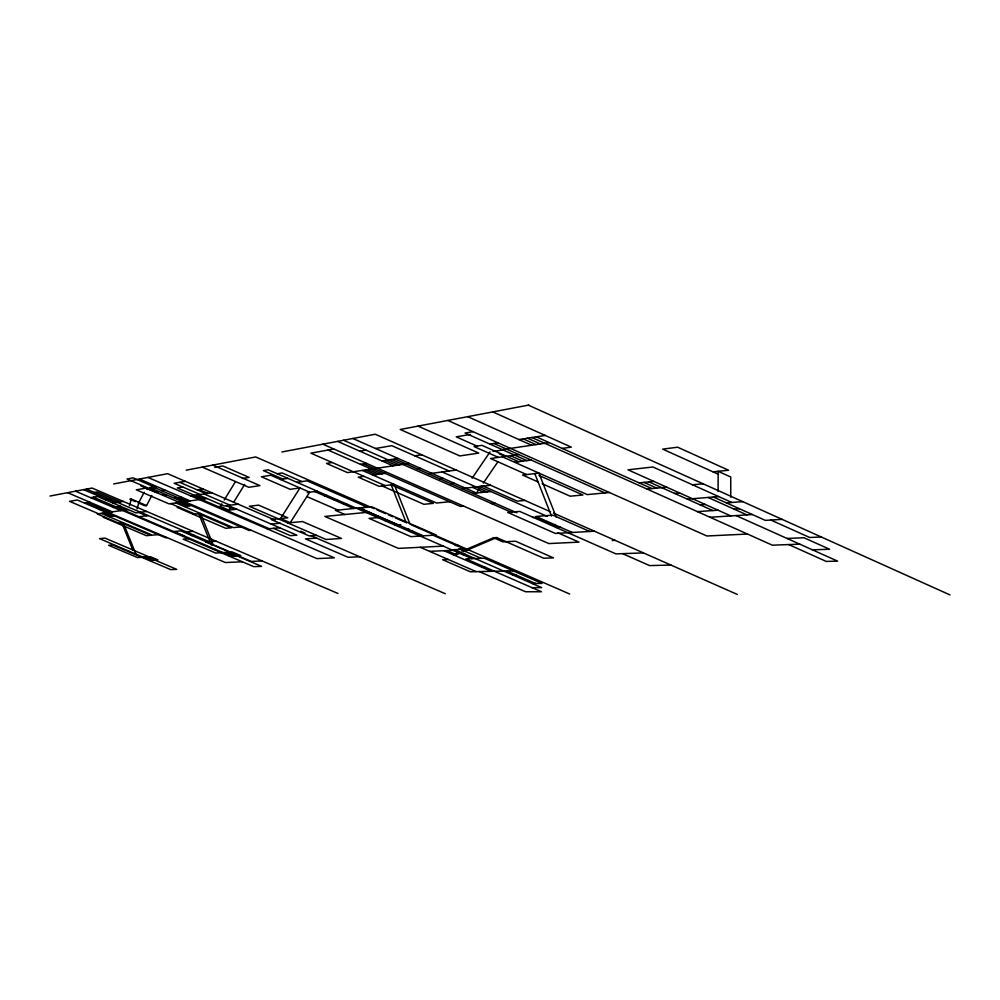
<?xml version="1.0" encoding="UTF-8"?>
<svg xmlns="http://www.w3.org/2000/svg" width="1000" height="1000" viewBox="0 0 1000 1000"><rect width="100%" height="100%" fill="white"/><g stroke="black" fill="none" stroke-linecap="round" stroke-linejoin="round"><path stroke-width="1.5" d="M718.1 491.538L718.15 471.312L730.725 476.987L730.763 497.238M137.062 508.913L138.975 502.312L144.188 492.25M129.438 505.65L131.35 499.05L146.575 505.575L151.8 495.525M218.3 506.7L220.225 506.45L221.812 503.875M224.2 500L235.3 481.962M230.375 507.562L228.775 510.138L220.225 506.45M233.55 502.425L244.688 484.412M472.15 478.137L490.037 451.9M481.613 485.575L476.475 493.05L352.85 438.488M483.312 483.075L497.85 461.887M459.188 552.4L453.462 554.837L456.425 554.712L460.725 552.888M462.062 551.175L493.575 537.75L496.65 537.575L543.7 558.212L553.488 557.888L515.538 541.225L502.987 541.875L493.575 537.75M463.6 551.663L496.65 537.575M50 496.025L92.062 488.038L337.962 593.475M113.663 483.938L167.625 473.688L274.962 520.087M186.213 470.15L255.712 456.95L374.162 508.663M281.875 451.975L375.25 434.237L550.575 511.8M528.75 405.075L400.225 429.487L459.8 455.925L478.762 453.1L418.038 426.1M214.9 467.425L222.812 465.95L249.125 477.4L242.288 478.512M94.175 492.425L97.013 491.912L120.325 501.9M333.812 449L310.875 453.162L353.263 471.763M142.425 485.637L140.9 485.913L156.213 492.512L157.775 492.25L127.037 479.012L133.075 477.837L156.375 487.875L147.025 489.475M90.675 497.688L97.65 496.488L135.925 512.875L146.65 511.45M185.325 481.337L174.15 483.275L200.175 494.513M359.837 451.2L366.037 450.125M375.513 448.488L391.8 445.675L449.125 471.012M472.962 431.662L465.05 433.025L526.962 460.613M470.55 434.412L456.225 436.85L477.35 446.25M84.663 503.162L90.013 502.287M105.325 499.775L109.65 499.062M161.325 490.562L164.812 489.988M182.838 487.025L177.312 487.925L203.1 499.062M332.1 462.475L326.488 463.4L347.512 472.612L409.35 463.425M277.225 473.738L282.125 472.938L301.913 481.575M131.35 499.05L129.875 499.288L135.387 501.65M112.987 503.05L123.312 501.438M162.787 495.262L166.238 494.725M197.2 489.875L202.987 488.975M360.5 464.338L366.538 463.387M382.013 460.962L398.088 458.45M414.787 455.838L421.662 454.762M489.888 444.087L498 442.825M518.913 439.55L545.237 435.438M280.538 479.487L287.863 478.375M99.438 509.487L104.938 508.663M113.4 507.413L120.638 506.337M174.575 498.312L181.688 497.262M190.8 495.9L211.8 492.788M502.275 449.613L549.25 442.625M493 451.463L504.862 449.7M296.887 482.312L307 480.838L367.163 507.1L335.412 510.363L344.888 514.5M146.575 505.575L145.05 505.8L138.15 502.837M128.287 509.613L97.325 513.975L119.05 523.25M206.912 498.525L168.988 503.862L136.3 489.812L146.163 488.1L187.65 505.962M364.062 476.35L358.225 477.175L379.15 486.35L394.237 484.438L410.012 524.138M372.962 475.1L385.15 473.375M417.238 468.85L420.588 468.387M518.763 454.538L490.525 458.512L526.6 474.562M562.163 448.413L571.312 447.125L492.762 411.912M104.575 517.075L103.225 517.25L146.45 535.7L150.812 535.3L121.825 522.913L132.775 549.95M108.65 516.525L114.188 515.788M178.863 507.137L177.138 507.375L225.8 528.3L231.4 527.788L198.738 513.725L211.312 544.963M184.1 506.438L191.225 505.487M428.413 473.787L456.238 470.062M514.612 462.262L531.15 460.05M307.25 492.512L317.288 491.2M139.025 516.725L148.162 515.562M238.162 504.188L224.137 505.962L198.275 494.787M439.575 478.713L443 478.275M324.475 495.788L327.062 495.462M117.675 523.413L123.225 522.75L135.925 554.125L134.5 554.225M193.4 514.362L200.538 513.513L213.15 544.837M226.825 510.375L236.725 509.188M450.712 483.625L454.175 483.212M334.212 500.025L336.825 499.725M461.838 488.525L490.637 485.288M343.925 504.263L346.562 503.975M472.938 493.425L490.925 491.525M713.012 471.838L728.575 470.238L677.638 447.212L662.675 449.125L718.575 474.35M449.637 501.737L436.587 503.038L362.3 470.412M639.113 482.875L653.85 481.413M368.738 512.188L324.825 516.438L398.425 548.4L443.237 546.125M158.212 534.6L152.275 535.163L101.35 513.413M186.45 531.975L193.088 531.35M240.925 526.888L233.287 527.612L175.875 502.9M271.188 524.075L280.338 523.225M463.688 506.125L460.325 506.438L363.5 463.862M491.488 503.537L495.075 503.2M524.85 500.425L517.225 501.138L483.263 486.112M609.438 492.537L587.263 494.6L502.425 456.838M646.975 489.038L666.737 487.188M692.487 484.787L703.112 483.8M287.787 522.925L302.525 521.55L341.512 538.438L326.062 539.475L249.3 506.275L258.575 505.138L287.825 517.812L271.125 519.475L309.1 535.887L316.512 535.35M375.725 516.688L378.475 516.438M377.95 517.6L369.025 518.387L410.9 536.638L436.287 535.025L371.65 506.788L359.65 508.025L423.413 535.837M167.05 537.6L165.525 537.725L77.263 500L69.525 501.337L98.663 513.787M182.675 536.237L184.275 536.1L93.45 497.212M191.287 535.487L194.088 535.237M251.137 530.275L249.175 530.45L149.525 487.525L152.925 486.938L186.488 501.4M267.213 528.875L279.762 527.775M674.55 493.4L679.613 492.962M385.412 520.913L388.188 520.675M188.475 538.713L183.212 539.15L215.675 553.038L232.5 552.062L240.787 555.612L229.35 556.213M687.325 499.137L718.725 496.587M395.087 525.125L400.775 524.675M205.538 542.05L216.175 541.25M532.525 517.463L538.525 517.013M700.088 504.85L705.25 504.462M726.388 502.875L742.763 501.65M412.825 531.225L409.7 531.438L408.575 528.612M316.613 538.1L305.45 538.875L348.038 557.275L359.787 556.763M697.438 511.625L718.037 510.2M733.975 509.087L739.388 508.713M710 517.25L752.35 514.55M213.038 549.225L214.875 549.1M560.188 527.137L555.962 527.413L554.85 524.575M782.15 519.375L765.3 520.363L713.375 497.025M594.163 531.213L555.4 533.45L507.675 512.4L519.725 511.413L615.913 553.875L643.2 552.913M148.975 560.375L157.863 559.913L150.525 556.788L137.45 557.55L108.625 545.3L112.713 544.963L170.637 569.587L176.737 569.362L147.575 556.962M455.225 545.513L458.225 545.363M612.263 540.525L615.175 540.388M747.513 534.05L706.875 535.988L447.837 420.45M451.788 549.788L465 549.188L433.038 535.225M429.613 551.362L455.812 550.163M242.387 561.8L225.375 562.525L100.8 509.288M262.113 560.95L251.213 561.425L238.487 555.962M787.087 538.462L803.962 537.737L829.6 549.263L812.425 549.825M821.287 536.987L809.688 537.487L770.863 520.037M462.4 554.475L465.412 554.35M799.775 544.15L772.387 545.188L531.9 437.525M448.288 559.487L442.562 559.688L470.3 571.763L513.2 570.837M481.838 567.2L484.875 567.125M670.975 565.075L649.587 565.588L622.875 553.787M513.2 575.2L516.388 575.138M532.212 583.488L542 583.413L484.263 558.2L465.925 558.862L541.413 591.763L525.55 591.75L479.175 571.562M532.025 587.663L541.7 587.625L454.425 549.562M156.363 559.987L104.938 538.112L99.5 538.638L150.438 560.3M146.1 557.05L153.387 560.15M144.637 557.137L151.912 560.225M105.438 512.825L112.788 515.975M104.075 513.025L111.4 516.163M102.713 513.212L110.025 516.337M86.425 489.113L209.325 541.775M108.2 499.3L115.9 502.6M138.95 512.475L146.625 515.763M238.85 555.712L180.8 530.85L173.787 531.512L231.225 556.112M83.65 489.637L106.75 499.538M205.95 542.025L230 552.325M228.688 552.288L261.588 566.375L253.75 566.65L114.825 507.2M226.8 552.4L235.025 555.913M119.175 506.55L126.8 509.812M117.725 506.763L125.325 510.025M224.925 552.5L233.125 556.013M75.487 491.188L120.95 510.637M67.575 492.688L112.387 511.85M103.55 508.875L110.988 512.05M87.325 502.725L109.588 512.25M139.412 479.038L190.1 500.887M179.887 497.525L188.287 501.15M176.337 498.05L316.9 558.6L334.387 557.85L147.95 477.425M181.137 502.15L189.438 505.725M177.613 502.65L185.875 506.2M170.7 503.625L195.162 514.15M300.725 531.225L305.012 533.088M310.738 535.562L445.262 593.725M199.112 489.575L207.875 493.363M179.688 482.312L205.938 493.65M204 493.938L230.075 505.2M228.088 505.462L296.9 535.188L290.438 535.675L273.438 528.337M226.1 505.712L234.725 509.425M196.388 495.075L205 498.787M192.65 495.625L269.275 528.7M306.85 496.562L337.962 510.1M420.25 547.288L476.2 571.638M212.738 465.112L259.95 485.625L248.787 487.287L202.275 467.1M377.025 509.913L385.588 513.65M388.438 514.888L392.713 516.763M395.575 518.013L405.562 522.362M411.275 524.862L417.7 527.675M418.413 527.975L424.688 530.725M425.538 531.087L569.675 594.025M459.075 548.675L481.15 558.312M506.825 570.975L535.462 583.462M358.988 507.938L397.9 524.9M471.95 558.638L268.175 469.787L263.387 470.6L282.962 479.125M314.725 491.538L353.625 508.488M446.9 550.575L456.425 554.712M443.975 550.7L491.262 571.312M353.5 471.725L385.125 485.6M382.125 485.975L423.9 504.3L433.375 503.363L391.175 484.825L406.337 522.962M394.825 458.963L516.825 512.788M391.587 459.475L512.188 512.663M557.663 532.725L578.987 542.125L548.812 543.575L322.875 444.188M343.625 440.25L399.5 464.888M385.175 460.475L396.275 465.363M337.587 441.388L393.075 465.838M328.013 450.05L382.062 473.812M368.275 469.525L379.012 474.25M365.275 469.975L375.975 474.675M553.425 513.062L737.288 594.425M589.712 531.462L552.825 515.15L535.95 516.438L572.275 532.475M479.625 486.525L547.125 516.362M442.113 471.95L487.275 491.912M472.425 487.337L483.65 492.287M535.65 517.225L556.375 526.375M499.338 453.862L503.562 455.75M498.425 457.4L474.075 446.562L481.912 445.337L518.7 461.725M539.038 475.475L582.938 495L570.175 496.2L542.175 483.75M537.975 481.887L522.562 475.037L538.925 473.088L556.275 517.188M523.2 438.875L535.988 444.6M467.713 416.662L531.638 445.25M493.925 443.462L604.938 492.95M510.525 455.7L522.812 461.175M708.062 497.45L746.888 514.888M736.112 515.588L837.65 561.15L826.263 561.413L788.675 544.575M730.8 515.925L627.987 469.812L652.925 467L731.8 502.463M648.9 481.9L712.825 510.562M643.988 482.388L656.762 488.125M536.3 436.825L651.85 488.575M527.525 438.2L540.363 443.95M528.375 405.15L950 594.925M534.788 473.575L551.5 516.075M299.975 487.962L280.575 518.525L290.212 522.7L309.675 492.188L270.788 475.25L261.363 476.763L290.188 489.312L299.975 487.962"/></g></svg>
